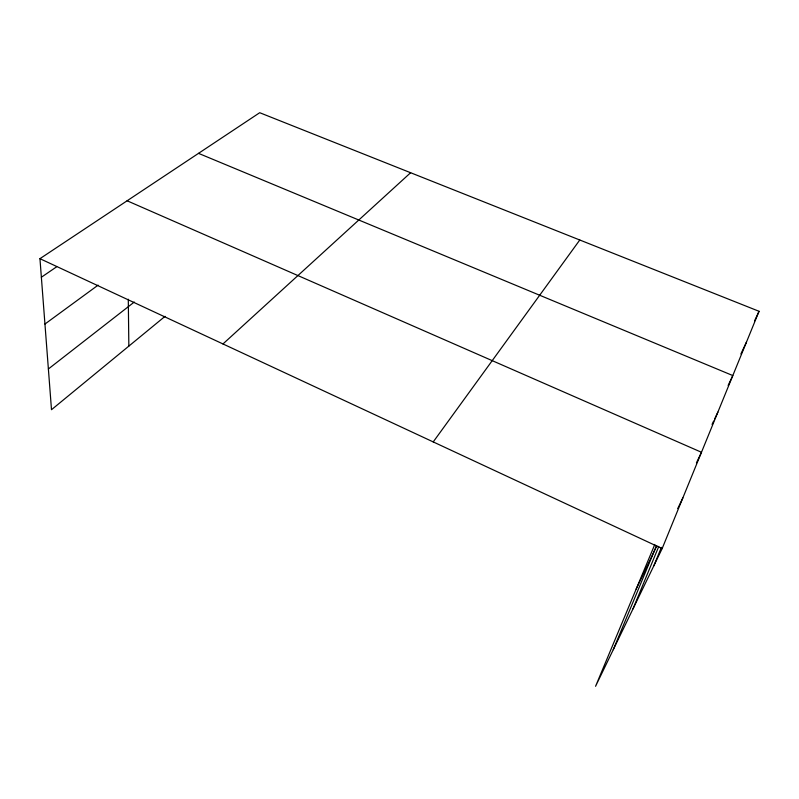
<?xml version="1.0" encoding="UTF-8"?>
<svg xmlns="http://www.w3.org/2000/svg" width="799" height="799" viewBox="0 0 799 799"><rect width="100%" height="100%" fill="white"/><g stroke="black" fill="none" stroke-linecap="round" stroke-linejoin="round"><path stroke-width="1.2" d="M654.81 544.449L595.565 686.291L662.151 548.583L759.05 311.3L259.715 112.709L39.95 258.676L51.496 409.707L165.063 316.334M653.822 565.822L661.392 547.345M632.998 608.868L658.805 546.366M613.252 649.697L656.518 545.577M754.556 320.858L759.05 311.3M740.883 353.957L746.486 342.072M728.129 385.448L732.813 375.56L198.512 153.358M712.049 424.409L713.637 421.063M714.696 418.836L717.872 412.144M636.144 589.133L656.818 545.827M696.428 462.861L701.482 452.274L127.111 200.779M677.722 508.593L682.855 497.907M433.218 441.917L579.784 240M222.971 343.95L410.626 172.724M48.379 368.978L134.272 302.052M44.944 324.044L98.097 285.143M41.368 277.243L56.669 266.786M39.95 258.676L662.151 548.583M128.289 299.226L128.849 346.107"/></g></svg>
